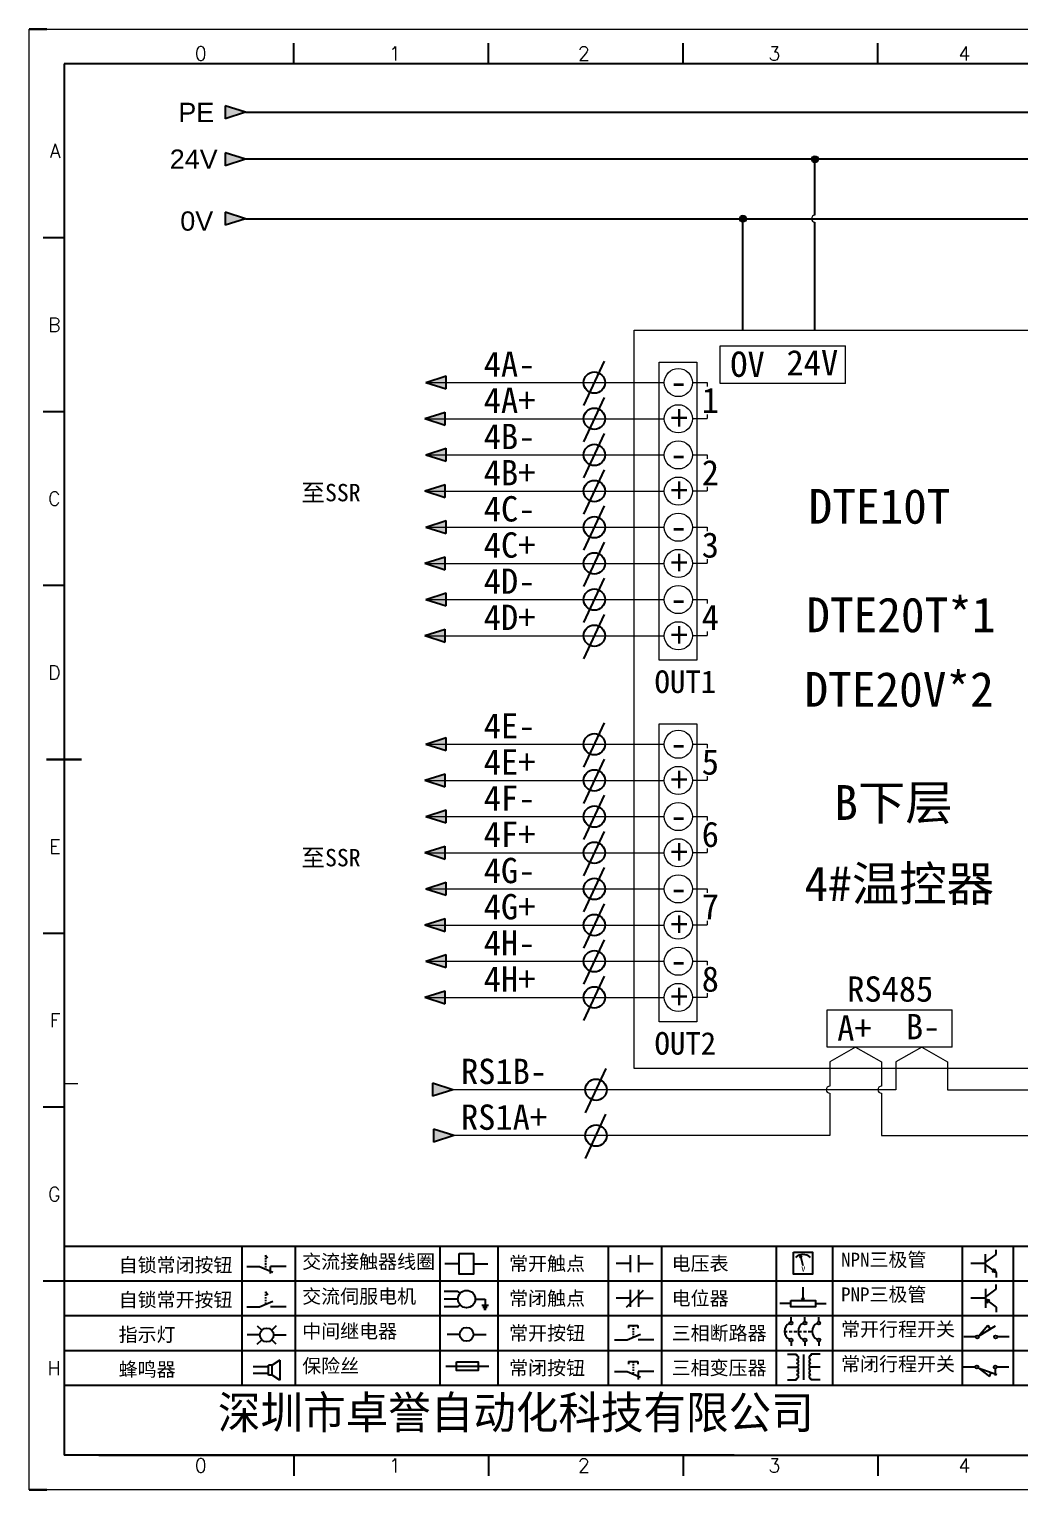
# Model space of a CAD drawing. Extents: x 33864 to 41687, y -3582 to -110.
# Drawn here: x 38614.9 to 38757.1, y -2914.6 to -2704.6 of the extents above; entities that cross this region are included whole.
import ezdxf
from ezdxf.enums import TextEntityAlignment as Align

# ---------------------------------------------------------------- set-up
doc = ezdxf.new("R2010")
doc.units = 0
doc.header["$MEASUREMENT"] = 0
doc.layers.add('AE_BOR', color=1, linetype='Continuous')
doc.layers.add('MISC', color=2, linetype='Continuous')
doc.styles.add('WD', font='romans.shx', dxfattribs={"bigfont": 'gbcbig.shx'})
doc.styles.add('样式 0', font='')
doc.styles.add('样式 8', font='arial.ttf')
doc.styles.add('汉字', font='')
doc.styles.get('样式 0').set_extended_font_data('KaiTi_GB2312')
doc.styles.get('汉字').set_extended_font_data('新宋体')

# ---------------------------------------------------------------- blocks, each defined once
blk = doc.blocks.new('*U170')
at = {"linetype": 'ByBlock'}
for p, q in [((-1909.23, -780.45), (-1909.23, -780.67)), ((-1909.23, -780.45), (-1908.92, -780.84)), ((-1909.23, -780.84), (-1909.23, -781.05)), ((-1911.92, -782.07), (-1910.06, -782.07)), ((-1910.06, -782.07), (-1908.18, -782.88)), ((-1909.23, -781.23), (-1909.23, -781.44)), ((-1909.23, -781.61), (-1909.23, -781.83)), ((-1909.23, -782), (-1909.23, -782.21)), ((-1909.23, -782.38), (-1909.23, -782.43)), ((-1908.52, -783.07), (-1908.52, -782.07)), ((-1906.25, -782.07), (-1908.52, -782.07))]:
    blk.add_line(p, q, dxfattribs=at)
blk = doc.blocks.new('*U171')
at = {"linetype": 'ByBlock'}
for p, q in [((-1908.88, -791.17), (-1909.23, -790.71)), ((-1909.23, -790.71), (-1909.23, -790.92)), ((-1909.23, -791.09), (-1909.23, -791.31)), ((-1909.23, -791.48), (-1909.23, -791.69)), ((-1911.92, -792.89), (-1910.06, -792.89)), ((-1910.06, -792.89), (-1908.18, -792.08)), ((-1909.23, -791.86), (-1909.23, -792.08)), ((-1909.23, -792.25), (-1909.23, -792.47)), ((-1906.25, -792.89), (-1908.52, -792.89))]:
    blk.add_line(p, q, dxfattribs=at)
blk = doc.blocks.new('蜂鸣器')
at = {"linetype": 'ByBlock'}
for p, q in [((-1907.17, -795.53), (-1908.25, -796.26)), ((-1907.17, -795.53), (-1907.17, -798.41)), ((-1908.8, -796.48), (-1911.01, -796.48)), ((-1908.8, -797.46), (-1911.01, -797.46)), ((-1908.25, -796.26), (-1908.8, -796.26)), ((-1908.8, -797.68), (-1908.8, -796.26)), ((-1908.25, -797.68), (-1908.8, -797.68)), ((-1908.25, -797.68), (-1908.25, -796.26)), ((-1907.17, -798.41), (-1908.25, -797.68))]:
    blk.add_line(p, q, dxfattribs=at)
blk = doc.blocks.new('指示灯')
at = {"linetype": 'ByBlock'}
for p, q in [((-1854.25, -776.92), (-1856.06, -776.92)), ((-1854.62, -775.59), (-1853.97, -776.23)), ((-1851.9, -775.59), (-1852.54, -776.23)), ((-1852.26, -776.92), (-1850.45, -776.92)), ((-1854.62, -778.25), (-1853.97, -777.61)), ((-1851.9, -778.25), (-1852.54, -777.61))]:
    blk.add_line(p, q, dxfattribs=at)
blk.add_circle((-1853.26, -776.92), 0.992, dxfattribs=at)
blk = doc.blocks.new('交流接触器线圈')
at = {"linetype": 'ByBlock'}
for p, q in [((-1880.82, -781.77), (-1882.87, -781.77)), ((-1878.72, -781.77), (-1876.67, -781.77))]:
    blk.add_line(p, q, dxfattribs=at)
blk.add_lwpolyline([(-1880.82, -780.28), (-1878.72, -780.28), (-1878.72, -783.26), (-1880.82, -783.26)], close=True, dxfattribs=at)
blk = doc.blocks.new('交流伺服电机')
at = {"linetype": 'ByBlock'}
for p, q in [((-1880.97, -785.75), (-1882.94, -785.75)), ((-1880.97, -786.85), (-1882.94, -786.85)), ((-1880.97, -785.75), (-1880.65, -786.03)), ((-1878.49, -786.85), (-1877.07, -786.85)), ((-1877.07, -786.85), (-1877.07, -787.72)), ((-1880.97, -787.94), (-1882.94, -787.94)), ((-1880.97, -787.94), (-1880.65, -787.67)), ((-1877.54, -787.72), (-1876.59, -787.72)), ((-1877.38, -788.01), (-1876.75, -788.01)), ((-1877.23, -788.29), (-1876.9, -788.29))]:
    blk.add_line(p, q, dxfattribs=at)
blk.add_circle((-1879.73, -786.85), 1.24, dxfattribs=at)
blk = doc.blocks.new('中间继电器')
at = {"linetype": 'ByBlock'}
for p, q in [((-1880.72, -791.92), (-1882.54, -791.92)), ((-1878.74, -791.92), (-1876.92, -791.92))]:
    blk.add_line(p, q, dxfattribs=at)
blk.add_circle((-1879.73, -791.92), 0.992, dxfattribs=at)
blk = doc.blocks.new('保险丝')
at = {"linetype": 'ByBlock'}
blk.add_line((-1882.72, -796.49), (-1876.55, -796.49), dxfattribs=at)
blk.add_lwpolyline([(-1881.2, -795.86), (-1878.06, -795.86), (-1878.06, -797.12), (-1881.2, -797.12)], close=True, dxfattribs=at)
blk = doc.blocks.new('常开按钮')
at = {"linetype": 'ByBlock'}
for p, q in [((-1910.06, -787.73), (-1908.18, -786.93)), ((-1909.9, -785.68), (-1908.56, -785.68)), ((-1909.9, -785.68), (-1909.9, -786.07)), ((-1909.23, -785.68), (-1909.23, -785.89)), ((-1909.23, -786.06), (-1909.23, -786.28)), ((-1909.23, -786.45), (-1909.23, -786.67)), ((-1909.23, -786.84), (-1909.23, -787.05)), ((-1909.23, -787.22), (-1909.23, -787.38)), ((-1908.56, -785.68), (-1908.56, -786.07)), ((-1911.92, -787.73), (-1910.06, -787.73)), ((-1906.25, -787.73), (-1908.52, -787.73))]:
    blk.add_line(p, q, dxfattribs=at)
blk = doc.blocks.new('常开触点')
at = {"linetype": 'ByBlock'}
for p, q in [((-1853.82, -782.99), (-1853.82, -780.56)), ((-1852.6, -782.99), (-1852.6, -780.56)), ((-1853.82, -781.77), (-1855.88, -781.77)), ((-1852.6, -781.77), (-1850.55, -781.77))]:
    blk.add_line(p, q, dxfattribs=at)
blk = doc.blocks.new('常闭触点')
at = {"linetype": 'ByBlock'}
for p, q in [((-1853.82, -786.77), (-1855.88, -786.77)), ((-1852.01, -785.66), (-1854.43, -788.1)), ((-1853.82, -787.99), (-1853.82, -785.56)), ((-1852.6, -787.99), (-1852.6, -785.56)), ((-1852.6, -786.77), (-1850.55, -786.77))]:
    blk.add_line(p, q, dxfattribs=at)
blk = doc.blocks.new('常闭按钮')
at = {"linetype": 'ByBlock'}
for p, q in [((-1854.11, -790.83), (-1852.77, -790.83)), ((-1854.11, -790.83), (-1854.11, -791.22)), ((-1853.44, -790.83), (-1853.44, -791.04)), ((-1853.44, -791.21), (-1853.44, -791.43)), ((-1853.44, -791.6), (-1853.44, -791.82)), ((-1852.77, -790.83), (-1852.77, -791.22)), ((-1856.13, -792.28), (-1854.28, -792.28)), ((-1854.28, -792.28), (-1852.4, -793.09)), ((-1853.44, -791.99), (-1853.44, -792.2)), ((-1853.44, -792.37), (-1853.44, -792.53)), ((-1850.47, -792.28), (-1852.73, -792.28)), ((-1852.73, -792.28), (-1852.73, -793.43))]:
    blk.add_line(p, q, dxfattribs=at)
blk = doc.blocks.new('电压表')
at = {"linetype": 'ByBlock'}
for p, q in [((-1814.84, -780.75), (-1814.91, -781.13)), ((-1814.6, -781.05), (-1814.91, -781.13)), ((-1814.84, -780.75), (-1814.46, -782.26)), ((-1814.84, -780.75), (-1814.6, -781.05))]:
    blk.add_line(p, q, dxfattribs=at)
blk.add_lwpolyline([(-1815.84, -780.34), (-1813.07, -780.34), (-1813.07, -783.49), (-1815.84, -783.49)], close=True, dxfattribs=at)
blk.add_arc((-1814.46, -782.26), 1.56, 46.8313, 133.1687, dxfattribs=at)
at = {"linetype": 'ByBlock', "insert": (-1814.7, -782.39), "char_height": 0.75, "width": 0.6768, "attachment_point": 1}
blk.add_mtext('V', dxfattribs=at)
blk = doc.blocks.new('电位器')
at = {"linetype": 'ByBlock'}
for p, q in [((-1814.45, -787.3), (-1814.45, -785.39)), ((-1814.45, -787.3), (-1814.62, -786.96)), ((-1814.62, -786.96), (-1814.27, -786.96)), ((-1814.45, -787.3), (-1814.27, -786.96)), ((-1816.21, -787.75), (-1817.79, -787.75)), ((-1812.68, -787.75), (-1811.1, -787.75))]:
    blk.add_line(p, q, dxfattribs=at)
blk.add_lwpolyline([(-1816.21, -787.3), (-1812.68, -787.3), (-1812.68, -788.2), (-1816.21, -788.2)], close=True, dxfattribs=at)
blk = doc.blocks.new('三相断路器')
at = {"linetype": 'ByBlock'}
for p, q in [((-1816.17, -790.33), (-1816.17, -789.7)), ((-1814.17, -790.33), (-1814.17, -789.7)), ((-1812.18, -790.33), (-1812.18, -789.7)), ((-1817.14, -791.74), (-1816.72, -791.74)), ((-1816.45, -791.74), (-1816.03, -791.74)), ((-1816.17, -793.19), (-1816.17, -793.83)), ((-1815.76, -791.74), (-1815.34, -791.74)), ((-1815.07, -791.74), (-1814.65, -791.74)), ((-1814.38, -791.74), (-1813.96, -791.74)), ((-1814.17, -793.19), (-1814.17, -793.83)), ((-1813.69, -791.74), (-1813.27, -791.74)), ((-1812.18, -793.19), (-1812.18, -793.83))]:
    blk.add_line(p, q, dxfattribs=at)
for centre in [(-1816.17, -790.55), (-1814.17, -790.55), (-1812.18, -790.55), (-1816.17, -792.98), (-1814.17, -792.98), (-1812.18, -792.98)]:
    blk.add_circle(centre, 0.219, dxfattribs=at)
for centre in [(-1815.81, -791.74), (-1813.82, -791.74), (-1811.83, -791.74)]:
    blk.add_arc(centre, 1.32, 115.5791, 244.4209, dxfattribs=at)
blk = doc.blocks.new('三相变压器')
at = {"linetype": 'ByBlock'}
for p, q in [((-1816.69, -795.03), (-1815.37, -795.03)), ((-1815.37, -795.03), (-1815.37, -795.24)), ((-1814.34, -798.7), (-1814.34, -795.04)), ((-1812, -795.03), (-1813.32, -795.03)), ((-1813.32, -795.03), (-1813.32, -795.24)), ((-1816.69, -796.87), (-1815.37, -796.87)), ((-1812, -796.87), (-1813.32, -796.87)), ((-1816.69, -798.71), (-1815.37, -798.71)), ((-1815.37, -798.71), (-1815.37, -798.5)), ((-1813.32, -798.71), (-1813.32, -798.5)), ((-1812, -798.71), (-1813.32, -798.71))]:
    blk.add_line(p, q, dxfattribs=at)
for centre, start, end in [((-1815.37, -795.51), 270, 90), ((-1815.37, -796.06), 270, 90), ((-1813.32, -795.51), 90, 270), ((-1813.32, -796.06), 90, 270), ((-1815.37, -796.6), 270, 90), ((-1815.37, -797.14), 270, 90), ((-1815.37, -797.68), 270, 90), ((-1815.37, -798.23), 270, 90), ((-1813.32, -796.6), 90, 270), ((-1813.32, -797.14), 90, 270), ((-1813.32, -797.68), 90, 270), ((-1813.32, -798.23), 90, 270)]:
    blk.add_arc(centre, 0.271, start, end, dxfattribs=at)
blk = doc.blocks.new('NPN三极管')
at = {"linetype": 'ByBlock'}
for p, q in [((-1785.73, -780.61), (-1785.73, -783.32)), ((-1785.73, -781.82), (-1784.15, -780.66)), ((-1784.15, -780.66), (-1784.15, -779.98)), ((-1785.73, -781.97), (-1787.81, -781.97)), ((-1785.73, -782.11), (-1784.15, -783.27)), ((-1784.41, -782.73), (-1784.74, -783.18)), ((-1784.15, -783.27), (-1784.74, -783.18)), ((-1784.15, -783.27), (-1784.41, -782.73)), ((-1784.15, -783.27), (-1784.15, -783.96))]:
    blk.add_line(p, q, dxfattribs=at)
blk = doc.blocks.new('PNP三极管')
at = {"linetype": 'ByBlock'}
for p, q in [((-1784.9, -785.38), (-1784.9, -788.09)), ((-1783.32, -785.43), (-1783.32, -784.75)), ((-1784.9, -786.74), (-1786.98, -786.74)), ((-1784.9, -786.59), (-1783.32, -785.43)), ((-1784.9, -786.88), (-1783.32, -788.04)), ((-1784.9, -786.88), (-1784.31, -786.97)), ((-1784.9, -786.88), (-1784.64, -787.42)), ((-1784.31, -786.97), (-1784.64, -787.42)), ((-1783.32, -788.04), (-1783.32, -788.73))]:
    blk.add_line(p, q, dxfattribs=at)
blk = doc.blocks.new('常开行程开关')
at = {"linetype": 'ByBlock'}
for p, q in [((-1785.89, -792.17), (-1784.52, -790.62)), ((-1785.89, -792.17), (-1783.43, -790.72)), ((-1784.52, -790.62), (-1784.19, -791.17)), ((-1786.29, -792.3), (-1788.01, -792.3)), ((-1781.48, -792.3), (-1783.21, -792.3))]:
    blk.add_line(p, q, dxfattribs=at)
for centre in [(-1786.07, -792.3), (-1783.42, -792.3)]:
    blk.add_circle(centre, 0.219, dxfattribs=at)
blk = doc.blocks.new('常闭行程开关')
at = {"linetype": 'ByBlock'}
for p, q in [((-1786.34, -796.62), (-1788.07, -796.62)), ((-1785.93, -796.72), (-1783.25, -797.7)), ((-1785.93, -796.72), (-1784.3, -798)), ((-1784.3, -798), (-1784.08, -797.4)), ((-1783.48, -796.84), (-1783.48, -797.85)), ((-1781.54, -796.62), (-1783.26, -796.62))]:
    blk.add_line(p, q, dxfattribs=at)
for centre in [(-1786.12, -796.62), (-1783.48, -796.62)]:
    blk.add_circle(centre, 0.219, dxfattribs=at)

msp = doc.modelspace()

# ---------------------------------------------------------------- hatches: boundary and pattern name
for points in [[(38643.048, -2722.41), (38645.966, -2723.345), (38643.048, -2724.28)], [(38643.048, -2730.975), (38645.966, -2731.911), (38643.048, -2732.846)], [(38671.89, -2755.43), (38674.808, -2756.366), (38674.808, -2754.495)], [(38671.734, -2760.63), (38674.653, -2761.566), (38674.653, -2759.695)], [(38671.89, -2765.83), (38674.808, -2766.766), (38674.808, -2764.895)], [(38671.734, -2771.03), (38674.653, -2771.966), (38674.653, -2770.095)], [(38671.89, -2776.23), (38674.808, -2777.166), (38674.808, -2775.295)], [(38671.734, -2781.43), (38674.653, -2782.366), (38674.653, -2780.495)], [(38671.89, -2786.63), (38674.808, -2787.566), (38674.808, -2785.695)], [(38671.734, -2791.83), (38674.653, -2792.766), (38674.653, -2790.895)], [(38671.89, -2807.43), (38674.808, -2808.366), (38674.808, -2806.495)], [(38671.734, -2812.63), (38674.653, -2813.566), (38674.653, -2811.695)], [(38671.89, -2817.83), (38674.808, -2818.766), (38674.808, -2816.895)], [(38671.734, -2823.03), (38674.653, -2823.966), (38674.653, -2822.095)], [(38671.89, -2828.23), (38674.808, -2829.166), (38674.808, -2827.295)], [(38671.734, -2833.43), (38674.653, -2834.366), (38674.653, -2832.495)], [(38671.89, -2838.63), (38674.808, -2839.566), (38674.808, -2837.695)], [(38671.734, -2843.83), (38674.653, -2844.766), (38674.653, -2842.895)], [(38672.862, -2856.203), (38675.78, -2857.138), (38672.862, -2858.073)], [(38672.972, -2862.788), (38675.891, -2863.724), (38672.972, -2864.659)]]:
    msp.add_hatch(color=256).paths.add_polyline_path(points)
at = {"lineweight": 0}
h = msp.add_hatch(color=256, dxfattribs=at)
edge = h.paths.add_edge_path()
edge.add_arc((38727.83, -2723.341), 0.5, 0, 360)
h = msp.add_hatch(color=256, dxfattribs=at)
edge = h.paths.add_edge_path()
edge.add_arc((38717.473, -2731.907), 0.5, 0, 360)
at = {"layer": 'MISC'}
msp.add_hatch(color=256, dxfattribs=at).paths.add_polyline_path([(38643.048, -2715.645), (38645.966, -2716.58), (38643.048, -2717.516)])

# ---------------------------------------------------------------- linework, layer by layer
for p, q in [((38906.864, -2709.649), (38619.864, -2709.649)), ((38619.864, -2709.649), (38619.864, -2909.649)), ((38645.966, -2723.345), (38643.048, -2722.41)), ((38643.048, -2722.41), (38643.048, -2724.28)), ((38645.966, -2723.345), (38643.048, -2724.28)), ((38645.966, -2731.911), (38643.048, -2730.975)), ((38643.048, -2730.975), (38643.048, -2732.846)), ((38645.966, -2731.911), (38643.048, -2732.846)), ((38645.953, -2731.907), (38881.67, -2731.907)), ((38694.606, -2758.767), (38697.558, -2752.38)), ((38671.89, -2755.43), (38674.808, -2754.495)), ((38674.808, -2756.366), (38674.808, -2754.495)), ((38671.89, -2755.43), (38674.808, -2756.366)), ((38694.606, -2763.967), (38697.558, -2757.58)), ((38671.734, -2760.63), (38674.653, -2759.695)), ((38671.734, -2760.63), (38674.653, -2761.566)), ((38674.653, -2761.566), (38674.653, -2759.695)), ((38694.606, -2769.167), (38697.558, -2762.78)), ((38671.89, -2765.83), (38674.808, -2764.895)), ((38674.808, -2766.766), (38674.808, -2764.895)), ((38671.89, -2765.83), (38674.808, -2766.766)), ((38694.606, -2774.367), (38697.558, -2767.98)), ((38671.734, -2771.03), (38674.653, -2770.095)), ((38671.734, -2771.03), (38674.653, -2771.966)), ((38674.653, -2771.966), (38674.653, -2770.095)), ((38694.606, -2779.567), (38697.558, -2773.18)), ((38671.89, -2776.23), (38674.808, -2775.295)), ((38674.808, -2777.166), (38674.808, -2775.295)), ((38671.89, -2776.23), (38674.808, -2777.166)), ((38694.606, -2784.767), (38697.558, -2778.38)), ((38671.734, -2781.43), (38674.653, -2780.495)), ((38671.734, -2781.43), (38674.653, -2782.366)), ((38674.653, -2782.366), (38674.653, -2780.495)), ((38694.606, -2789.967), (38697.558, -2783.58)), ((38671.89, -2786.63), (38674.808, -2785.695)), ((38671.89, -2786.63), (38674.808, -2787.566)), ((38674.808, -2787.566), (38674.808, -2785.695)), ((38694.606, -2795.167), (38697.558, -2788.78)), ((38671.734, -2791.83), (38674.653, -2790.895)), ((38674.653, -2792.766), (38674.653, -2790.895)), ((38671.734, -2791.83), (38674.653, -2792.766)), ((38694.606, -2810.767), (38697.558, -2804.38)), ((38671.89, -2807.43), (38674.808, -2806.495)), ((38671.89, -2807.43), (38674.808, -2808.366)), ((38674.808, -2808.366), (38674.808, -2806.495)), ((38694.606, -2815.967), (38697.558, -2809.58)), ((38671.734, -2812.63), (38674.653, -2811.695)), ((38674.653, -2813.566), (38674.653, -2811.695)), ((38671.734, -2812.63), (38674.653, -2813.566)), ((38694.606, -2821.167), (38697.558, -2814.78)), ((38671.89, -2817.83), (38674.808, -2816.895)), ((38671.89, -2817.83), (38674.808, -2818.766)), ((38674.808, -2818.766), (38674.808, -2816.895)), ((38694.606, -2826.367), (38697.558, -2819.98)), ((38671.734, -2823.03), (38674.653, -2822.095)), ((38674.653, -2823.966), (38674.653, -2822.095)), ((38671.734, -2823.03), (38674.653, -2823.966)), ((38694.606, -2831.567), (38697.558, -2825.18)), ((38671.89, -2828.23), (38674.808, -2827.295)), ((38671.89, -2828.23), (38674.808, -2829.166)), ((38674.808, -2829.166), (38674.808, -2827.295)), ((38694.606, -2836.767), (38697.558, -2830.38)), ((38671.734, -2833.43), (38674.653, -2832.495)), ((38674.653, -2834.366), (38674.653, -2832.495)), ((38671.734, -2833.43), (38674.653, -2834.366)), ((38694.606, -2841.967), (38697.558, -2835.58)), ((38671.89, -2838.63), (38674.808, -2837.695)), ((38671.89, -2838.63), (38674.808, -2839.566)), ((38674.808, -2839.566), (38674.808, -2837.695)), ((38694.606, -2847.167), (38697.558, -2840.78)), ((38671.734, -2843.83), (38674.653, -2842.895)), ((38674.653, -2844.766), (38674.653, -2842.895)), ((38671.734, -2843.83), (38674.653, -2844.766)), ((38694.85, -2860.446), (38697.803, -2854.059)), ((38675.78, -2857.138), (38672.862, -2856.203)), ((38672.862, -2856.203), (38672.862, -2858.073)), ((38675.78, -2857.138), (38672.862, -2858.073)), ((38694.83, -2867.018), (38697.782, -2860.631)), ((38675.891, -2863.724), (38672.972, -2862.788)), ((38672.972, -2862.788), (38672.972, -2864.659)), ((38675.891, -2863.724), (38672.972, -2864.659)), ((38624.894, -2909.649), (38904.394, -2909.649)), ((38745.661, -2909.649), (38805.611, -2909.649))]:
    msp.add_line(p, q)
at = {"color": 0}
msp.add_line((38881.67, -2723.341), (38645.953, -2723.341), dxfattribs=at)
at = {"color": 0, "ltscale": 2}
for p, q in [((38727.83, -2731.407), (38727.83, -2723.341)), ((38717.473, -2747.905), (38717.473, -2731.907)), ((38727.83, -2747.905), (38727.83, -2732.407))]:
    msp.add_line(p, q, dxfattribs=at)
at = {"lineweight": 0}
for p, q in [((38701.839, -2747.905), (38777.961, -2747.905)), ((38701.839, -2854.054), (38701.839, -2747.905)), ((38714.203, -2755.571), (38714.203, -2750.194)), ((38714.203, -2750.194), (38732.203, -2750.194)), ((38732.203, -2755.571), (38732.203, -2750.194)), ((38705.457, -2752.538), (38710.835, -2752.538)), ((38705.457, -2795.348), (38705.457, -2752.538)), ((38710.835, -2752.538), (38710.835, -2795.348)), ((38671.968, -2755.455), (38706.177, -2755.455)), ((38710.216, -2755.455), (38712.354, -2755.455)), ((38712.354, -2755.455), (38712.354, -2756.022)), ((38732.203, -2755.571), (38714.203, -2755.571)), ((38671.812, -2760.655), (38706.177, -2760.655)), ((38710.216, -2760.6), (38712.354, -2760.6)), ((38712.354, -2760.034), (38712.354, -2760.6)), ((38671.968, -2765.855), (38706.177, -2765.855)), ((38710.216, -2765.855), (38712.354, -2765.855)), ((38712.354, -2765.855), (38712.354, -2766.422)), ((38671.812, -2771.055), (38706.177, -2771.055)), ((38710.216, -2771), (38712.354, -2771)), ((38712.354, -2770.434), (38712.354, -2771)), ((38671.968, -2776.255), (38706.177, -2776.255)), ((38710.216, -2776.255), (38712.354, -2776.255)), ((38712.354, -2776.255), (38712.354, -2776.822)), ((38671.812, -2781.455), (38706.177, -2781.455)), ((38710.216, -2781.4), (38712.354, -2781.4)), ((38712.354, -2780.834), (38712.354, -2781.4)), ((38671.968, -2786.655), (38706.177, -2786.655)), ((38710.216, -2786.655), (38712.354, -2786.655)), ((38712.354, -2786.655), (38712.354, -2787.222)), ((38671.812, -2791.855), (38706.177, -2791.855)), ((38710.216, -2791.8), (38712.354, -2791.8)), ((38712.354, -2791.234), (38712.354, -2791.8)), ((38710.835, -2795.348), (38705.457, -2795.348)), ((38705.457, -2804.538), (38710.835, -2804.538)), ((38705.457, -2847.348), (38705.457, -2804.538)), ((38710.835, -2804.538), (38710.835, -2847.348)), ((38671.968, -2807.455), (38706.177, -2807.455)), ((38710.216, -2807.455), (38712.354, -2807.455)), ((38712.354, -2807.455), (38712.354, -2808.022)), ((38671.812, -2812.655), (38706.177, -2812.655)), ((38710.216, -2812.6), (38712.354, -2812.6)), ((38712.354, -2812.034), (38712.354, -2812.6)), ((38671.968, -2817.855), (38706.177, -2817.855)), ((38710.216, -2817.855), (38712.354, -2817.855)), ((38712.354, -2817.855), (38712.354, -2818.422)), ((38671.812, -2823.055), (38706.177, -2823.055)), ((38710.216, -2823), (38712.354, -2823)), ((38712.354, -2822.434), (38712.354, -2823)), ((38671.968, -2828.255), (38706.177, -2828.255)), ((38710.216, -2828.255), (38712.354, -2828.255)), ((38712.354, -2828.255), (38712.354, -2828.822)), ((38712.354, -2832.834), (38712.354, -2833.4)), ((38671.812, -2833.455), (38706.177, -2833.455)), ((38710.216, -2833.4), (38712.354, -2833.4)), ((38671.968, -2838.655), (38706.177, -2838.655)), ((38710.216, -2838.655), (38712.354, -2838.655)), ((38712.354, -2838.655), (38712.354, -2839.222)), ((38712.354, -2843.234), (38712.354, -2843.8)), ((38671.812, -2843.855), (38706.177, -2843.855)), ((38710.216, -2843.8), (38712.354, -2843.8)), ((38710.835, -2847.348), (38705.457, -2847.348)), ((38729.577, -2851.03), (38729.577, -2845.652)), ((38729.577, -2845.652), (38747.577, -2845.652)), ((38747.577, -2851.03), (38747.577, -2845.652)), ((38747.577, -2851.03), (38729.577, -2851.03)), ((38733.673, -2851.03), (38729.956, -2853.127)), ((38733.673, -2851.03), (38737.389, -2853.127)), ((38743.184, -2851.03), (38739.467, -2853.127)), ((38743.184, -2851.03), (38746.9, -2853.127)), ((38729.956, -2853.127), (38729.956, -2856.634)), ((38737.389, -2853.127), (38737.389, -2856.634)), ((38739.467, -2853.127), (38739.467, -2857.134)), ((38746.9, -2853.127), (38746.9, -2857.134)), ((38777.961, -2854.054), (38701.839, -2854.054)), ((38739.467, -2857.134), (38675.78, -2857.134)), ((38729.956, -2857.634), (38729.956, -2863.72)), ((38737.389, -2857.634), (38737.389, -2863.72)), ((38746.9, -2857.134), (38813.492, -2857.134)), ((38729.956, -2863.72), (38675.78, -2863.72)), ((38737.389, -2863.72), (38813.492, -2863.72))]:
    msp.add_line(p, q, dxfattribs=at)
at = {"lineweight": 9, "ltscale": 0.1}
for p, q in [((38619.864, -2856.221), (38621.863, -2856.221)), ((38716.199, -2909.649), (38745.661, -2909.649)), ((38744.303, -2909.649), (38744.303, -2909.649)), ((38744.303, -2909.649), (38744.303, -2909.649)), ((38744.303, -2909.649), (38744.303, -2909.649)), ((38744.303, -2909.649), (38744.303, -2909.649))]:
    msp.add_line(p, q, dxfattribs=at)
at = {"linetype": 'ByBlock'}
for p, q in [((38906.864, -2879.649), (38619.864, -2879.649)), ((38906.864, -2884.649), (38619.864, -2884.649)), ((38906.864, -2889.649), (38619.864, -2889.649)), ((38906.864, -2894.649), (38619.864, -2894.649)), ((38906.864, -2899.649), (38619.864, -2899.649))]:
    msp.add_line(p, q, dxfattribs=at)
at = {"lineweight": -2}
for p, q in [((38645.443, -2879.649), (38645.443, -2899.649)), ((38653.12, -2879.649), (38653.12, -2899.649)), ((38673.91, -2879.649), (38673.91, -2899.649)), ((38682.263, -2879.649), (38682.263, -2899.649)), ((38698.118, -2879.649), (38698.118, -2899.649)), ((38705.767, -2879.649), (38705.767, -2899.649)), ((38722.259, -2879.649), (38722.259, -2899.649)), ((38730.361, -2879.649), (38730.361, -2899.649)), ((38748.98, -2879.649), (38748.98, -2899.649)), ((38756.339, -2879.649), (38756.339, -2899.649))]:
    msp.add_line(p, q, dxfattribs=at)
at = {"ltscale": 2}
msp.add_line((38716.199, -2909.649), (38619.864, -2909.649), dxfattribs=at)
at = {"lineweight": 0}
for centre, radius in [((38727.83, -2723.341), 0.5), ((38717.473, -2731.907), 0.5), ((38708.196, -2755.455), 2.02), ((38708.196, -2760.655), 2.02), ((38708.196, -2765.855), 2.02), ((38708.196, -2771.055), 2.02), ((38708.196, -2776.255), 2.02), ((38708.196, -2781.455), 2.02), ((38708.196, -2786.655), 2.02), ((38708.196, -2791.855), 2.02), ((38708.196, -2807.455), 2.02), ((38708.196, -2812.655), 2.02), ((38708.196, -2817.855), 2.02), ((38708.196, -2823.055), 2.02), ((38708.196, -2828.255), 2.02), ((38708.196, -2833.455), 2.02), ((38708.196, -2838.655), 2.02), ((38708.196, -2843.855), 2.02)]:
    msp.add_circle(centre, radius, dxfattribs=at)
at = {"color": 6}
for centre in [(38696.11, -2755.455), (38696.11, -2760.655), (38696.11, -2765.855), (38696.11, -2771.055), (38696.11, -2776.255), (38696.11, -2781.455), (38696.11, -2786.655), (38696.11, -2791.855), (38696.11, -2807.455), (38696.11, -2812.655), (38696.11, -2817.855), (38696.11, -2823.055), (38696.11, -2828.255), (38696.11, -2833.455), (38696.11, -2838.655), (38696.11, -2843.855), (38696.354, -2857.134), (38696.354, -2863.72)]:
    msp.add_circle(centre, 1.538, dxfattribs=at)
at = {"lineweight": 0}
for centre in [(38727.83, -2731.907), (38729.956, -2857.134), (38737.389, -2857.134)]:
    msp.add_arc(centre, 0.5, 90, 270, dxfattribs=at)
at = {"layer": 'AE_BOR', "lineweight": 30}
for p, q in [((38617.394, -2704.649), (38614.861, -2704.649)), ((38614.861, -2914.649), (38617.394, -2914.649)), ((38614.861, -2914.649), (38617.394, -2914.649)), ((38614.861, -2914.649), (38617.394, -2914.649))]:
    msp.add_line(p, q, dxfattribs=at)
at = {"layer": 'AE_BOR', "color": 1, "lineweight": 15}
for p, q in [((38614.861, -2704.649), (38911.861, -2704.649)), ((38614.861, -2914.649), (38614.861, -2704.649)), ((38911.861, -2914.649), (38614.861, -2914.649))]:
    msp.add_line(p, q, dxfattribs=at)
at = {"layer": 'AE_BOR'}
for p, q in [((38652.894, -2709.649), (38652.894, -2706.649)), ((38680.894, -2709.649), (38680.894, -2706.649)), ((38708.894, -2709.649), (38708.894, -2706.649)), ((38736.894, -2709.649), (38736.894, -2706.649)), ((38619.864, -2734.649), (38616.864, -2734.649)), ((38619.864, -2759.649), (38616.864, -2759.649)), ((38619.864, -2784.649), (38616.864, -2784.649)), ((38619.864, -2834.649), (38616.864, -2834.649)), ((38619.864, -2859.649), (38616.864, -2859.649)), ((38619.864, -2884.649), (38616.864, -2884.649)), ((38652.894, -2909.649), (38652.894, -2912.649)), ((38680.894, -2909.649), (38680.894, -2912.649)), ((38708.894, -2909.649), (38708.894, -2912.649)), ((38736.894, -2909.649), (38736.894, -2912.649))]:
    msp.add_line(p, q, dxfattribs=at)
at = {"layer": 'AE_BOR', "color": 2, "lineweight": 30}
msp.add_line((38617.364, -2809.649), (38622.364, -2809.649), dxfattribs=at)
at = {"layer": 'MISC'}
for p, q in [((38645.966, -2716.58), (38643.048, -2715.645)), ((38643.048, -2715.645), (38643.048, -2717.516)), ((38645.966, -2716.58), (38643.048, -2717.516)), ((38645.966, -2716.576), (38881.67, -2716.576))]:
    msp.add_line(p, q, dxfattribs=at)

# ---------------------------------------------------------------- block references
at = {"linetype": 'ByBlock'}
for name, p in [('*U170', (40558.052, -2100.473)), ('交流接触器线圈', (40557.477, -2100.381)), ('常开触点', (40555.131, -2100.352)), ('电压表', (40540.57, -2100.134)), ('NPN三极管', (40538.058, -2100.147)), ('PNP三极管', (40537.233, -2100.376)), ('*U171', (40558.052, -2095.473)), ('交流伺服电机', (40557.477, -2100.381)), ('常闭触点', (40555.131, -2100.352)), ('电位器', (40540.57, -2100.134)), ('指示灯', (40502.267, -2115.473)), ('中间继电器', (40557.477, -2100.381)), ('常开按钮', (40610.917, -2105.352)), ('三相断路器', (40540.57, -2100.134)), ('常开行程开关', (40537.233, -2100.376)), ('三相变压器', (40540.57, -2100.134)), ('蜂鸣器', (40558.052, -2100.473)), ('保险丝', (40557.477, -2100.381)), ('常闭按钮', (40555.131, -2105.352)), ('常闭行程开关', (40537.233, -2100.376))]:
    msp.add_blockref(name, p, dxfattribs=at)

# ---------------------------------------------------------------- texts
at = {"char_height": 2.772, "width": 4.96666, "attachment_point": 1, "style": '样式 8'}
for s, insert in [('24V', (38635.07, -2721.946)), ('0V', (38636.582, -2730.843))]:
    msp.add_mtext(s, dxfattribs=dict(at, insert=insert))
at = {"lineweight": 0, "attachment_point": 1}
for s, insert, char_height, width in [('{\\fSimSun|b0|i0|c134|p2;至SSR}', (38653.986, -2770.026), 2.5, 16.90853), ('{\\fSimSun|b0|i0|c134|p2;DTE10T}', (38726.913, -2770.748), 5, 33.81706), ('{\\fSimSun|b0|i0|c134|p2;DTE20T*1}', (38726.588, -2786.349), 5, 33.81706), ('{\\fSimSun|b0|i0|c134|p2;OUT1}', (38704.774, -2796.841), 3.25, 9.25756), ('{\\fSimSun|b0|i0|c134|p2;DTE20V*2}', (38726.333, -2797.061), 5, 33.81706), ('{\\fSimSun|b0|i0|c134|p2;B下层}', (38730.609, -2813.332), 5, 33.81706), ('{\\fSimSun|b0|i0|c134|p2;至SSR}', (38653.986, -2822.513), 2.5, 16.90853), ('{\\fSimSun|b0|i0|c134|p2;4#温控器}', (38726.333, -2825.001), 5, 33.81706), ('{\\fSimSun|b0|i0|c134|p2;OUT2}', (38704.774, -2848.841), 3.25, 9.25756)]:
    msp.add_mtext(s, dxfattribs=dict(at, insert=insert, char_height=char_height, width=width))
at = {"char_height": 2, "attachment_point": 1, "style": '汉字'}
for s, insert in [('{\\fKaiTi_GB2312|b0|i0|c134|p49;自锁常闭按钮}', (38627.72, -2881.335)), ('{\\fKaiTi_GB2312|b0|i0|c134|p49;交流接触器线圈}', (38654.114, -2880.841)), ('{\\fKaiTi_GB2312|b0|i0|c134|p49;常开触点}', (38683.868, -2881.128)), ('{\\fKaiTi_GB2312|b0|i0|c134|p49;电压表}', (38707.228, -2881.119)), ('{\\fKaiTi_GB2312|b0|i0|c134|p49;NPN三极管}', (38731.594, -2880.557)), ('{\\fKaiTi_GB2312|b0|i0|c134|p49;PNP三极管}', (38731.594, -2885.557)), ('{\\fKaiTi_GB2312|b0|i0|c134|p49;自锁常开按钮}', (38627.72, -2886.335)), ('{\\fKaiTi_GB2312|b0|i0|c134|p49;交流伺服电机}', (38654.114, -2885.841)), ('{\\fKaiTi_GB2312|b0|i0|c134|p49;常闭触点}', (38683.868, -2886.128)), ('{\\fKaiTi_GB2312|b0|i0|c134|p49;电位器}', (38707.228, -2886.119)), ('{\\fKaiTi_GB2312|b0|i0|c134|p49;指示灯}', (38627.72, -2891.335)), ('{\\fKaiTi_GB2312|b0|i0|c134|p49;中间继电器}', (38654.114, -2890.841)), ('{\\fKaiTi_GB2312|b0|i0|c134|p49;常开按钮}', (38683.868, -2891.128)), ('{\\fKaiTi_GB2312|b0|i0|c134|p49;三相断路器}', (38707.228, -2891.119)), ('{\\fKaiTi_GB2312|b0|i0|c134|p49;常开行程开关}', (38731.594, -2890.557)), ('{\\fKaiTi_GB2312|b0|i0|c134|p49;保险丝}', (38654.114, -2895.841)), ('{\\fKaiTi_GB2312|b0|i0|c134|p49;常闭按钮}', (38683.868, -2896.128)), ('{\\fKaiTi_GB2312|b0|i0|c134|p49;三相变压器}', (38707.228, -2896.119)), ('{\\fKaiTi_GB2312|b0|i0|c134|p49;常闭行程开关}', (38731.594, -2895.557)), ('{\\fKaiTi_GB2312|b0|i0|c134|p49;蜂鸣器}', (38627.72, -2896.335))]:
    msp.add_mtext(s, dxfattribs=dict(at, insert=insert))
at = {"lineweight": -2, "insert": (38641.997, -2901.178), "char_height": 4.70644, "width": 96.11383, "attachment_point": 1}
msp.add_mtext('深圳市卓誉自动化科技有限公司', dxfattribs=at)
at = {"layer": 'AE_BOR', "style": 'WD'}
for s, p in [('0', (38639.531, -2709.149)), ('1', (38667.456, -2709.149)), ('2', (38694.606, -2709.149)), ('3', (38722.006, -2709.149)), ('4', (38749.306, -2709.149)), ('0', (38639.531, -2912.149)), ('1', (38667.456, -2912.149)), ('2', (38694.606, -2912.149)), ('3', (38722.006, -2912.149)), ('4', (38749.306, -2912.149))]:
    msp.add_text(s, height=2, dxfattribs=at).set_placement(p, align=Align.CENTER)
for s, p in [('A', (38619.364, -2722.149)), ('B', (38619.364, -2747.149)), ('C', (38619.364, -2772.149)), ('D', (38619.364, -2797.149)), ('E', (38619.364, -2822.149)), ('F', (38619.364, -2847.149)), ('G', (38619.364, -2872.149)), ('H', (38619.364, -2897.149))]:
    msp.add_text(s, height=2, dxfattribs=at).set_placement(p, align=Align.MIDDLE_RIGHT)
at = {"layer": 'MISC', "insert": (38636.3, -2715.225), "char_height": 2.772, "width": 4.96666, "attachment_point": 1, "style": '样式 8'}
msp.add_mtext('PE', dxfattribs=at)
at = {"layer": 'MISC', "color": 0, "char_height": 3.64, "width": 3.36355, "attachment_point": 1, "style": '样式 0'}
for s, insert in [('{\\fNSimSun|b0|i0|c134|p49;4A-}', (38680.212, -2750.99)), ('{\\fNSimSun|b0|i0|c134|p49;OV}', (38715.661, -2750.995)), ('{\\fNSimSun|b0|i0|c134|p49;24V}', (38723.749, -2750.775)), ('{\\fNSimSun|b0|i0|c134|p49;4A+}', (38680.212, -2756.19)), ('{\\fNSimSun|b0|i0|c134|p49;-}', (38706.993, -2753.508)), ('{\\fNSimSun|b0|i0|c134|p49;1}', (38711.558, -2756.19)), ('{\\fNSimSun|b0|i0|c134|p49;+}', (38707.067, -2758.708)), ('{\\fNSimSun|b0|i0|c134|p49;4B-}', (38680.212, -2761.39)), ('{\\fNSimSun|b0|i0|c134|p49;4B+}', (38680.212, -2766.59)), ('{\\fNSimSun|b0|i0|c134|p49;-}', (38706.993, -2763.908)), ('{\\fNSimSun|b0|i0|c134|p49;2}', (38711.558, -2766.59)), ('{\\fNSimSun|b0|i0|c134|p49;+}', (38707.067, -2769.108)), ('{\\fNSimSun|b0|i0|c134|p49;4C-}', (38680.212, -2771.79)), ('{\\fNSimSun|b0|i0|c134|p49;4C+}', (38680.212, -2776.99)), ('{\\fNSimSun|b0|i0|c134|p49;-}', (38706.993, -2774.308)), ('{\\fNSimSun|b0|i0|c134|p49;3}', (38711.558, -2776.99)), ('{\\fNSimSun|b0|i0|c134|p49;+}', (38707.067, -2779.508)), ('{\\fNSimSun|b0|i0|c134|p49;4D-}', (38680.212, -2782.19)), ('{\\fNSimSun|b0|i0|c134|p49;4D+}', (38680.212, -2787.39)), ('{\\fNSimSun|b0|i0|c134|p49;-}', (38706.993, -2784.708)), ('{\\fNSimSun|b0|i0|c134|p49;4}', (38711.558, -2787.39)), ('{\\fNSimSun|b0|i0|c134|p49;+}', (38707.067, -2789.908)), ('{\\fNSimSun|b0|i0|c134|p49;4E-}', (38680.212, -2802.99)), ('{\\fNSimSun|b0|i0|c134|p49;-}', (38706.993, -2805.508)), ('{\\fNSimSun|b0|i0|c134|p49;4E+}', (38680.212, -2808.19)), ('{\\fNSimSun|b0|i0|c134|p49;5}', (38711.558, -2808.19)), ('{\\fNSimSun|b0|i0|c134|p49;+}', (38707.067, -2810.708)), ('{\\fNSimSun|b0|i0|c134|p49;4F-}', (38680.212, -2813.39)), ('{\\fNSimSun|b0|i0|c134|p49;-}', (38706.993, -2815.908)), ('{\\fNSimSun|b0|i0|c134|p49;4F+}', (38680.212, -2818.59)), ('{\\fNSimSun|b0|i0|c134|p49;6}', (38711.558, -2818.59)), ('{\\fNSimSun|b0|i0|c134|p49;+}', (38707.067, -2821.108)), ('{\\fNSimSun|b0|i0|c134|p49;4G-}', (38680.212, -2823.79)), ('{\\fNSimSun|b0|i0|c134|p49;-}', (38706.993, -2826.308)), ('{\\fNSimSun|b0|i0|c134|p49;4G+}', (38680.212, -2828.99)), ('{\\fNSimSun|b0|i0|c134|p49;7}', (38711.558, -2828.99)), ('{\\fNSimSun|b0|i0|c134|p49;+}', (38707.067, -2831.508)), ('{\\fNSimSun|b0|i0|c134|p49;4H-}', (38680.212, -2834.19)), ('{\\fNSimSun|b0|i0|c134|p49;-}', (38706.993, -2836.708)), ('{\\fNSimSun|b0|i0|c134|p49;4H+}', (38680.212, -2839.39)), ('{\\fNSimSun|b0|i0|c134|p49;8}', (38711.558, -2839.39)), ('{\\fNSimSun|b0|i0|c134|p49;RS485}', (38732.464, -2840.831)), ('{\\fNSimSun|b0|i0|c134|p49;+}', (38707.067, -2841.908)), ('{\\fNSimSun|b0|i0|c134|p49;A+}', (38731.035, -2846.454)), ('{\\fNSimSun|b0|i0|c134|p49;B-}', (38740.911, -2846.233)), ('{\\fNSimSun|b0|i0|c134|p49;RS1B-}', (38676.942, -2852.669)), ('{\\fNSimSun|b0|i0|c134|p49;RS1A+}', (38676.942, -2859.254))]:
    msp.add_mtext(s, dxfattribs=dict(at, insert=insert))

doc.saveas('drawing.dxf')
